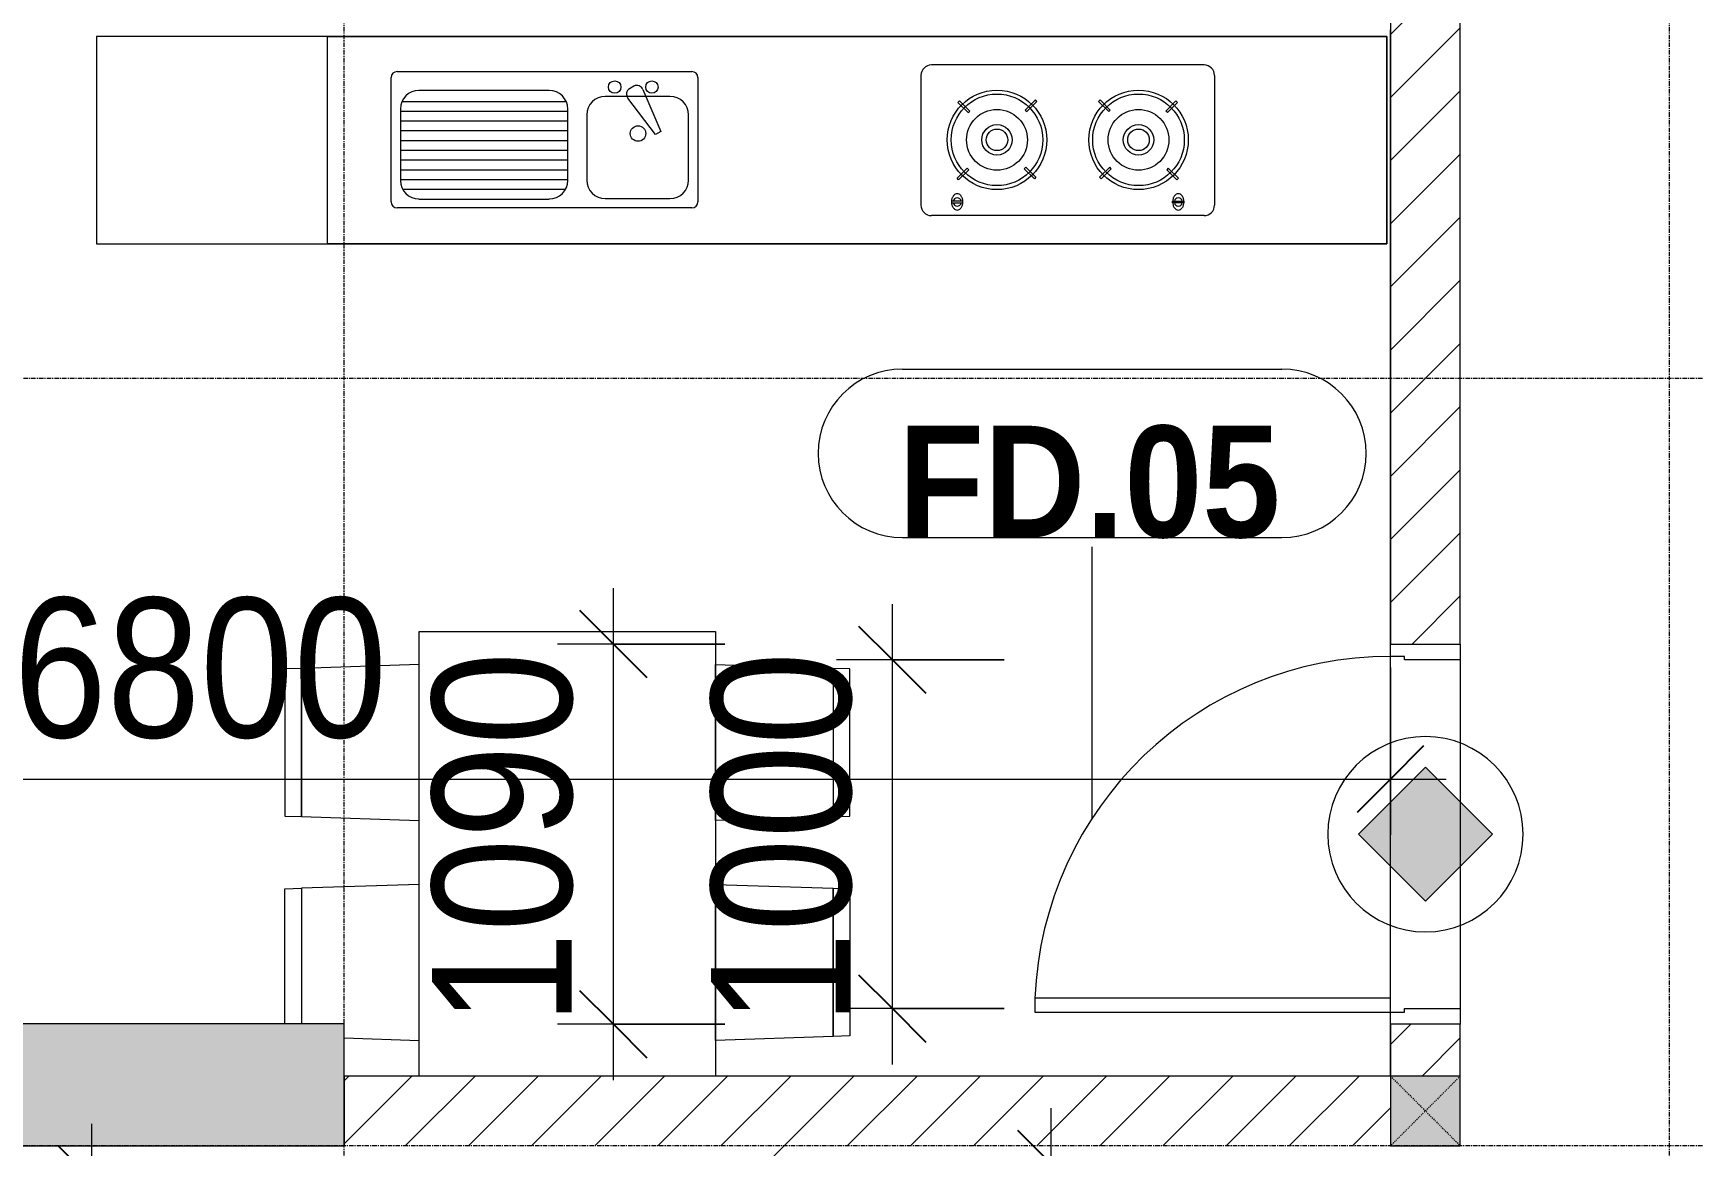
# Model space of a CAD drawing. Header units: millimetres. Extents: x 1591 to 239243, y -15958 to 82755.
# Drawn here: x 139960 to 144718, y 37037 to 40227 of the extents above; entities that cross this region are included whole.
import ezdxf

# ---------------------------------------------------------------- set-up
doc = ezdxf.new("R2010")
doc.units = ezdxf.units.MM
doc.linetypes.add('Dash_2_', pattern=[6, 3, -3])
doc.linetypes.add('Grid Line', pattern=[22.225, 12.7, -3.175, 3.175, -3.175])
for name, color, linetype, lineweight in [('0-1', 250, 'Continuous', 5), ('A-ANNO-DIMS', 211, 'Continuous', 9), ('A-ANNO-DIMS-160', 211, 'Continuous', 9), ('A-ANNO-NOTE', 131, 'Continuous', 9), ('A-DETL-GENF-2', 10, 'Continuous', 9), ('A-DOOR-3', 10, 'Continuous', 9), ('A-DOOR-FRAM-1', 10, 'Continuous', 9), ('A-DOOR-IDEN', 31, 'Continuous', 9), ('A-FLOR-2', 9, 'Continuous', 9), ('A-WALL', 113, 'Continuous', 9), ('A-WALL-3', 113, 'Continuous', 18), ('A-WALL-PATT-2', 111, 'Continuous', 9), ('I-FURN', 30, 'Continuous', 9), ('I-FURN-1', 254, 'Continuous', 9), ('S-COLS', 52, 'Continuous', 9), ('S-COLS-1', 52, 'Continuous', 5), ('S-COLS-2', 250, 'Continuous', 18), ('S-COLS-6', 52, 'Continuous', 18), ('S-COLS-HDLN', 52, 'Dash_2_', 9), ('S-GRID-1', 1, 'Grid Line', 9)]:
    doc.layers.add(name, color=color, linetype=linetype, lineweight=lineweight)
doc.styles.add('Arial_B_4', font='arialbd_0.ttf', dxfattribs={"width": 0.9, "height": 320})
doc.styles.add('UTM Avo', font='UTM Avo.ttf', dxfattribs={"width": 0.9, "height": 400})
doc.dimstyles.new('1_Dim_chi_tiet_2_5', dxfattribs={"dimscale": 304.8, "dimtxt": 399.720379, "dimasz": 0.629921, "dimexe": 0.524934, "dimexo": 0.0625, "dimgap": 0.052493, "dimtad": 1, "dimdec": 0, "dimrnd": 5, "dimzin": 0, "dimdsep": 46, "dimtxsty": 'UTM Avo', "dimblk1": 'OBLIQUE', "dimblk2": 'OBLIQUE', "dimsah": 1, "dimcen": 0.09, "dimdle": 0.524934, "dimazin": 0, "dimtfac": 1, "dimtdec": 4, "dimtix": 1, "dimtmove": 0, "dimatfit": 3, "dimfxl": 1.049869, "dimfxlon": 1, "dimtvp": 1, "dimtolj": 1, "dimtzin": 0, "dimarcsym": 2})
pattern_1 = [(45, (101998.83, 0), (-90.50967, 90.50967), [])]

# ---------------------------------------------------------------- blocks, each defined once
blk = doc.blocks.new('NCV_TKTC_KET CAU_rvt-1-TKCS_MB TẦNG 5')
at = {"layer": 'S-COLS-1'}
blk.add_hatch(color=256, dxfattribs=at).paths.add_polyline_path([(38052.6, 37036.9), (38852.6, 37036.9), (38852.6, 37386.9), (37852.6, 37386.9), (37852.6, 37036.9)])
at = {"layer": 'S-COLS-2'}
for p, q in [((38852.6, 37386.9), (37852.6, 37386.9)), ((38852.6, 37036.9), (38852.6, 37386.9)), ((37852.6, 37036.9), (38852.6, 37036.9))]:
    blk.add_line(p, q, dxfattribs=at)
blk = doc.blocks.new('HE BEP A1 - HE BEP A 2-885810-TKCS_MB TẦNG 5')
at = {"layer": 'I-FURN'}
for p, q in [((662.4, 594.4), (0, 594.4)), ((0, 594.4), (0, 0)), ((662.4, 0), (662.4, 594.4)), ((662.4, 594.4), (3700, 594.4)), ((662.4, 0), (662.4, 594.4)), ((3700, 594.4), (3700, 0)), ((3700, 594.4), (3700, 0)), ((844.9, 120.7), (844.9, 476.9)), ((862.4, 494.4), (1706.9, 494.4)), ((1724.4, 476.9), (1724.4, 120.7)), ((2364, 483.2), (2364, 111.2)), ((3175.6, 513.2), (2394, 513.2)), ((3205.6, 483.2), (3205.6, 111.2)), ((1298.3, 440.1), (924.9, 440.1)), ((1541.1, 452.3), (1528.6, 445.1)), ((1566.6, 443.1), (1618.1, 322.3)), ((871.5, 386.8), (871.5, 182.3)), ((871.5, 380.9), (1351.6, 380.9)), ((876.4, 408.9), (1346.8, 408.9)), ((1351.6, 182.3), (1351.6, 386.8)), ((1644.4, 423.2), (1459, 423.2)), ((1602.7, 313.4), (1523.8, 418.4)), ((2474.5, 410.3), (2470.1, 405.9)), ((2470.1, 405.9), (2499.2, 376.7)), ((2503.6, 381.1), (2474.5, 410.3)), ((2499.2, 376.7), (2503.6, 381.1)), ((2692.1, 413), (2663, 383.9)), ((2663, 383.9), (2667.3, 379.5)), ((2667.3, 379.5), (2696.5, 408.6)), ((2696.5, 408.6), (2692.1, 413)), ((2873.2, 408.6), (2877.5, 413)), ((2902.3, 379.5), (2873.2, 408.6)), ((2877.5, 413), (2906.7, 383.9)), ((2906.7, 383.9), (2902.3, 379.5)), ((3066, 381.1), (3095.1, 410.3)), ((3070.4, 376.7), (3066, 381.1)), ((3099.5, 405.9), (3070.4, 376.7)), ((3095.1, 410.3), (3099.5, 405.9)), ((871.5, 352.9), (1351.6, 352.9)), ((1405.6, 369.9), (1405.6, 183.2)), ((1697.8, 183.2), (1697.8, 369.9)), ((871.5, 324.9), (1351.6, 324.9)), ((871.5, 296.9), (1351.6, 296.9)), ((1618.1, 322.3), (1602.7, 313.4)), ((871.5, 268.9), (1351.6, 268.9)), ((871.5, 240.9), (1351.6, 240.9)), ((871.5, 212.9), (1351.6, 212.9)), ((2467.4, 188.3), (2496.5, 217.4)), ((2500.9, 213), (2471.8, 183.9)), ((2496.5, 217.4), (2500.9, 213)), ((2660.2, 215.8), (2664.6, 220.2)), ((2689.3, 186.7), (2660.2, 215.8)), ((2664.6, 220.2), (2693.7, 191.1)), ((2693.7, 191.1), (2689.3, 186.7)), ((2905, 220.2), (2875.9, 191.1)), ((2875.9, 191.1), (2880.3, 186.7)), ((2880.3, 186.7), (2909.4, 215.8)), ((2909.4, 215.8), (2905, 220.2)), ((3073.1, 217.4), (3068.7, 213)), ((3068.7, 213), (3097.9, 183.9)), ((3102.3, 188.3), (3073.1, 217.4)), ((871.5, 184.9), (1351.6, 184.9)), ((877.9, 156.9), (1345.2, 156.9)), ((2471.8, 183.9), (2467.4, 188.3)), ((3097.9, 183.9), (3102.3, 188.3)), ((1706.9, 103.2), (862.4, 103.2)), ((924.9, 128.9), (1298.3, 128.9)), ((1459, 129.9), (1644.4, 129.9)), ((2451.6, 122.3), (2451.6, 118.3)), ((2484.1, 122.3), (2451.6, 122.3)), ((2451.6, 118.3), (2484.1, 118.3)), ((2484.1, 118.3), (2484.1, 122.3)), ((3085.5, 118.3), (3085.5, 122.3)), ((3085.5, 122.3), (3118, 122.3)), ((3118, 118.3), (3085.5, 118.3)), ((3118, 122.3), (3118, 118.3)), ((3175.6, 81.2), (2394, 81.2)), ((0, 0), (662.4, 0)), ((3700, 0), (662.4, 0))]:
    blk.add_line(p, q, dxfattribs=at)
for centre, radius in [((1485.9, 449.9), 17.8), ((1592.6, 449.9), 17.8), ((2581.9, 298.5), 142.6), ((2581.9, 298.5), 131.3), ((2987.7, 298.5), 142.6), ((2987.7, 298.5), 131.3), ((2581.9, 298.5), 87.2), ((2987.7, 298.5), 87.2), ((1552.8, 316.6), 22.2), ((2581.9, 298.5), 43.6), ((2987.7, 298.5), 43.6), ((2581.9, 298.5), 30.9), ((2987.7, 298.5), 30.9)]:
    blk.add_circle(centre, radius, dxfattribs=at)
for centre, radius, start, end in [((862.4, 476.9), 17.5, 90, 180), ((1706.9, 476.9), 17.5, 0, 90), ((2394, 483.2), 30, 90, 180), ((3175.6, 483.2), 30, 360, 90), ((924.9, 386.8), 53.3, 90, 180), ((1298.3, 386.8), 53.3, 360, 90), ((1537.5, 429.7), 17.8, 119.9521, 219.4618), ((1549.9, 436.9), 17.8, 20.5379, 119.9521), ((1459, 369.9), 53.3, 90, 180), ((1644.4, 369.9), 53.3, 360, 90), ((924.9, 182.3), 53.3, 180, 270), ((1298.3, 182.3), 53.3, 270, 360), ((1459, 183.2), 53.3, 180, 270), ((1644.4, 183.2), 53.3, 270, 360), ((2467.9, 132.6), 11.5, 90, 120.7976), ((2467.9, 132.6), 11.5, 59.2024, 90), ((3101.8, 132.6), 11.5, 90, 120.7976), ((3101.8, 132.6), 11.5, 59.2024, 90), ((862.4, 120.7), 17.5, 180, 270), ((1706.9, 120.7), 17.5, 270, 360), ((2394, 111.2), 30, 180, 270), ((2485.1, 120.7), 33.5, 163.9419, 180), ((2485.1, 120.7), 33.5, 180, 196.0581), ((2476.6, 123.1), 24.7, 145.204, 163.9419), ((2476.6, 118.2), 24.7, 196.0581, 214.796), ((2467.8, 120.3), 11.6, 9.9102, 170.0898), ((2467.8, 120.3), 11.6, 189.7177, 350.2823), ((2471.3, 126.9), 18.1, 120.7976, 145.204), ((2471.3, 114.5), 18.1, 214.796, 239.2024), ((2467.9, 108.8), 11.5, 239.2024, 270), ((2467.9, 108.8), 11.5, 270, 300.7976), ((2464.5, 126.9), 18.1, 34.796, 59.2024), ((2464.5, 114.5), 18.1, 300.7976, 325.204), ((2459.1, 123.1), 24.7, 16.0581, 34.796), ((2459.1, 118.2), 24.7, 325.204, 343.9419), ((2450.6, 120.7), 33.5, 0, 16.0581), ((2450.6, 120.7), 33.5, 343.9419, 0), ((3119, 120.7), 33.5, 163.9419, 180), ((3119, 120.7), 33.5, 180, 196.0581), ((3110.5, 123.1), 24.7, 145.204, 163.9419), ((3110.5, 118.2), 24.7, 196.0581, 214.796), ((3105.2, 126.9), 18.1, 120.7976, 145.204), ((3105.2, 114.5), 18.1, 214.796, 239.2024), ((3101.8, 120.3), 11.6, 9.9102, 170.0898), ((3101.8, 120.3), 11.6, 189.7177, 350.2823), ((3101.8, 108.8), 11.5, 239.2024, 270), ((3101.8, 108.8), 11.5, 270, 300.7976), ((3098.4, 126.9), 18.1, 34.796, 59.2024), ((3098.4, 114.5), 18.1, 300.7976, 325.204), ((3093, 123.1), 24.7, 16.0581, 34.796), ((3093, 118.2), 24.7, 325.204, 343.9419), ((3084.5, 120.7), 33.5, 0, 16.0581), ((3084.5, 120.7), 33.5, 343.9419, 0), ((3175.6, 111.2), 30, 270, 0)]:
    blk.add_arc(centre, radius, start, end, dxfattribs=at)
at = {"layer": 'I-FURN-1'}
for p, q in [((3700, 594.4), (0, 594.4)), ((0, 594.4), (0, 0)), ((3700, 0), (3700, 594.4)), ((0, 0), (3700, 0))]:
    blk.add_line(p, q, dxfattribs=at)
blk = doc.blocks.new('RES_BAN AN 1 - RES_BAN AN 1-V121-TKCS_MB TẦNG 5')
at = {"layer": 'I-FURN-1'}
for p, q in [((-425, 1275), (425, 1275)), ((-425, 0), (-425, 1275)), ((425, 1275), (425, 0)), ((-761.9, 1168.8), (-809.6, 1167.2)), ((-809.6, 1167.2), (-809.6, 745.3)), ((-425, 1180), (-761.9, 1168.8)), ((-761.9, 1168.8), (-761.9, 743.8)), ((-761.9, 743.8), (-761.9, 1168.8)), ((-425, 732.5), (-425, 1180)), ((425, 1180), (761.9, 1168.8)), ((425, 732.5), (425, 1180)), ((761.9, 1168.8), (761.9, 743.8)), ((761.9, 1168.8), (761.9, 743.8)), ((809.6, 1167.2), (761.9, 1168.8)), ((809.6, 745.3), (809.6, 1167.2)), ((-809.6, 745.3), (-761.9, 743.8)), ((-761.9, 743.8), (-425, 732.5)), ((761.9, 743.8), (425, 732.5)), ((761.9, 743.8), (809.6, 745.3)), ((-809.6, 536.9), (-761.9, 538.5)), ((-809.6, 150), (-809.6, 536.9)), ((-425, 549.7), (-761.9, 538.5)), ((-761.9, 538.5), (-761.9, 150)), ((-761.9, 538.5), (-761.9, 150)), ((-425, 102.3), (-425, 549.7)), ((425, 549.7), (761.9, 538.5)), ((425, 102.3), (425, 549.7)), ((761.9, 538.5), (761.9, 113.5)), ((761.9, 538.5), (809.6, 536.9)), ((761.9, 113.5), (761.9, 538.5)), ((809.6, 536.9), (809.6, 115.1)), ((-640, 109.5), (-425, 102.3)), ((761.9, 113.5), (425, 102.3)), ((809.6, 115.1), (761.9, 113.5))]:
    blk.add_line(p, q, dxfattribs=at)
blk = doc.blocks.new('NCV_TKTC_TANG 5_rvt-1-TKCS_MB TẦNG 5')
at = {"layer": 'A-FLOR-2'}
blk.add_line((41852.6, 37236.9), (41852.6, 40236.9), dxfattribs=at)
at = {"layer": 'I-FURN-1'}
for name, p in [('HE BEP A1 - HE BEP A 2-885810-TKCS_MB TẦNG 5', (38142.6, 39622.6)), ('RES_BAN AN 1 - RES_BAN AN 1-V121-TKCS_MB TẦNG 5', (39492.6, 37236.9))]:
    blk.add_blockref(name, p, dxfattribs=at)
blk = doc.blocks.new('G1_SOF - BO TRU - 200x200-3055083-TKCS_MB TẦNG 5')
at = {"layer": 'S-COLS'}
blk.add_hatch(color=256, dxfattribs=at).paths.add_polyline_path([(100, -100), (100, 100), (-100, 100), (-100, -100), (8.4, -100)])
at = {"layer": 'S-COLS-6'}
for p, q in [((100, 100), (-100, 100)), ((-100, 100), (-100, -100)), ((100, -100), (100, 100)), ((-100, -100), (100, -100))]:
    blk.add_line(p, q, dxfattribs=at)
at = {"layer": 'S-COLS-HDLN'}
for p, q in [((100, 100), (-100, -100)), ((-100, 100), (100, -100))]:
    blk.add_line(p, q, dxfattribs=at)
blk = doc.blocks.new('FD_05 - FD_05-1000x2200mm-835433-TKCS_MB TẦNG 5')
at = {"layer": 'A-DETL-GENF-2'}
for p, q in [((510, -100), (470, -100)), ((470, -100), (470, -1120)), ((510, -1120), (510, -100)), ((470, -1120), (510, -1120))]:
    blk.add_line(p, q, dxfattribs=at)
blk.add_arc((510, -100), 1020, 180, 267.7525, dxfattribs=at)
at = {"layer": 'A-DOOR-FRAM-1'}
for p, q in [((-545, 100), (-500, 100)), ((-545, -100), (-545, 100)), ((-500, 100), (-500, -60)), ((500, 100), (545, 100)), ((500, -60), (500, 100)), ((545, 100), (545, -100)), ((-500, -60), (-510, -60)), ((-510, -60), (-510, -100)), ((510, -60), (500, -60)), ((510, -100), (510, -60)), ((-510, -100), (-545, -100)), ((545, -100), (510, -100))]:
    blk.add_line(p, q, dxfattribs=at)
blk = doc.blocks.new('DIMBLOCK31-TKCS_MB TẦNG 5')
at = {"layer": 'A-ANNO-DIMS-160'}
for p, q in [((137051.4, 38408.4), (137051.4, 37928.4)), ((137051.4, 38088.4), (137051.4, 38408.4)), ((143851.5, 38408.4), (143851.5, 37928.4)), ((143851.5, 38088.4), (143851.5, 38408.4)), ((136891.4, 38088.4), (144011.5, 38088.4))]:
    blk.add_line(p, q, dxfattribs=at)
at = {"layer": 'A-ANNO-DIMS-160', "lineweight": 25}
for p, q in [((137051.4, 38088.4), (137147.4, 38184.4)), ((143851.5, 38088.4), (143947.5, 38184.4)), ((137051.4, 38088.4), (136955.4, 37992.4)), ((143851.5, 38088.4), (143755.5, 37992.4))]:
    blk.add_line(p, q, dxfattribs=at)
at = {"layer": 'A-ANNO-DIMS-160', "color": 0, "insert": (139903.7, 38608), "char_height": 400, "width": 1314.636, "attachment_point": 1, "line_spacing_factor": 1.110334, "style": 'UTM Avo'}
blk.add_mtext('6800', dxfattribs=at)
blk = doc.blocks.new('_Oblique')
at = {"color": 0, "linetype": 'ByBlock', "lineweight": -2}
blk.add_line((-0.5, -0.5), (0.5, 0.5), dxfattribs=at)
blk = doc.blocks.new('DIMBLOCK100-TKCS_MB TẦNG 5')
at = {"layer": 'A-ANNO-DIMS-160'}
for p, q in [((142878.8, 35535.3), (142878.8, 37145.3)), ((142558.8, 36985.3), (143038.8, 36985.3)), ((142878.8, 36985.3), (142558.8, 36985.3)), ((142558.8, 35695.3), (143038.8, 35695.3)), ((142878.8, 35695.3), (142558.8, 35695.3))]:
    blk.add_line(p, q, dxfattribs=at)
at = {"layer": 'A-ANNO-DIMS-160', "lineweight": 25}
for p, q in [((142878.8, 36985.3), (142782.8, 37081.3)), ((142878.8, 36985.3), (142974.8, 36889.3)), ((142878.8, 35695.3), (142782.8, 35791.3)), ((142878.8, 35695.3), (142974.8, 35599.3))]:
    blk.add_line(p, q, dxfattribs=at)
at = {"layer": 'A-ANNO-DIMS-160', "color": 0, "insert": (142359.2, 35792.5), "char_height": 400, "width": 1314.636, "attachment_point": 1, "rotation": 90, "line_spacing_factor": 1.110334, "style": 'UTM Avo'}
blk.add_mtext('1290', dxfattribs=at)
blk = doc.blocks.new('DIMBLOCK156-TKCS_MB TẦNG 5')
at = {"layer": 'A-ANNO-DIMS-160'}
for p, q in [((140128.6, 35580.3), (140128.6, 37100.3)), ((140448.6, 36940.3), (139968.6, 36940.3)), ((140128.6, 36940.3), (140448.6, 36940.3)), ((140448.6, 35740.3), (139968.6, 35740.3)), ((140128.6, 35740.3), (140448.6, 35740.3))]:
    blk.add_line(p, q, dxfattribs=at)
at = {"layer": 'A-ANNO-DIMS-160', "lineweight": 25}
for p, q in [((140128.6, 36940.3), (140032.6, 37036.3)), ((140128.6, 36940.3), (140224.6, 36844.3)), ((140128.6, 35740.3), (140032.6, 35836.3)), ((140128.6, 35740.3), (140224.6, 35644.3))]:
    blk.add_line(p, q, dxfattribs=at)
at = {"layer": 'A-ANNO-DIMS-160', "color": 0, "insert": (139609, 35792.5), "char_height": 400, "width": 1314.636, "attachment_point": 1, "rotation": 90, "line_spacing_factor": 1.110334, "style": 'UTM Avo'}
blk.add_mtext('1200', dxfattribs=at)
blk = doc.blocks.new('DIMBLOCK223-TKCS_MB TẦNG 5')
at = {"layer": 'A-ANNO-DIMS-160'}
for p, q in [((141623.5, 37225.3), (141623.5, 38635.3)), ((141943.5, 38475.3), (141463.5, 38475.3)), ((141623.5, 38475.3), (141943.5, 38475.3)), ((141943.5, 37385.3), (141463.5, 37385.3)), ((141623.5, 37385.3), (141943.5, 37385.3))]:
    blk.add_line(p, q, dxfattribs=at)
at = {"layer": 'A-ANNO-DIMS-160', "lineweight": 25}
for p, q in [((141623.5, 38475.3), (141527.5, 38571.3)), ((141623.5, 38475.3), (141719.5, 38379.3)), ((141623.5, 37385.3), (141527.5, 37481.3)), ((141623.5, 37385.3), (141719.5, 37289.3))]:
    blk.add_line(p, q, dxfattribs=at)
at = {"layer": 'A-ANNO-DIMS-160', "color": 0, "insert": (141103.9, 37382.5), "char_height": 400, "width": 1314.636, "attachment_point": 1, "rotation": 90, "line_spacing_factor": 1.110334, "style": 'UTM Avo'}
blk.add_mtext('1090', dxfattribs=at)
blk = doc.blocks.new('DIMBLOCK224-TKCS_MB TẦNG 5')
at = {"layer": 'A-ANNO-DIMS-160'}
for p, q in [((142423.5, 37270.3), (142423.5, 38590.3)), ((142743.5, 38430.3), (142263.5, 38430.3)), ((142423.5, 38430.3), (142743.5, 38430.3)), ((142743.5, 37430.3), (142263.5, 37430.3)), ((142423.5, 37430.3), (142743.5, 37430.3))]:
    blk.add_line(p, q, dxfattribs=at)
at = {"layer": 'A-ANNO-DIMS-160', "lineweight": 25}
for p, q in [((142423.5, 38430.3), (142327.5, 38526.3)), ((142423.5, 38430.3), (142519.5, 38334.3)), ((142423.5, 37430.3), (142327.5, 37526.3)), ((142423.5, 37430.3), (142519.5, 37334.3))]:
    blk.add_line(p, q, dxfattribs=at)
at = {"layer": 'A-ANNO-DIMS-160', "color": 0, "insert": (141903.9, 37382.5), "char_height": 400, "width": 1314.636, "attachment_point": 1, "rotation": 90, "line_spacing_factor": 1.110334, "style": 'UTM Avo'}
blk.add_mtext('1000', dxfattribs=at)
blk = doc.blocks.new('STN_Door Tag - STN_Door Tag-1788670-TKCS_MB TẦNG 5')
at = {"layer": 'A-DOOR-IDEN'}
for p, q in [((-3.37, 1.495), (3.431, 1.495)), ((-3.37, -1.524), (3.431, -1.524))]:
    blk.add_line(p, q, dxfattribs=at)
for centre, start, end in [((-3.37, -0.015), 90, 270), ((3.431, -0.015), 270, 90)]:
    blk.add_arc(centre, 1.509, start, end, dxfattribs=at)
blk = doc.blocks.new('HDNDCT_GHI CHÚ CỬA CHỐNG CHÁY EI30 - HDNDCT_GHI CHÚ CỬA CHỐNG CHÁY EI30-2461928-TKCS_MB TẦNG 5')
at = {"layer": 'A-ANNO-NOTE'}
blk.add_hatch(color=256, dxfattribs=at).paths.add_polyline_path([(-1.2, 0), (0, 1.2), (1.2, 0), (0, -1.2)])
for p, q in [((0, 1.2), (-1.2, 0)), ((1.2, 0), (0, 1.2)), ((-1.2, 0), (0, -1.2)), ((0, -1.2), (1.2, 0))]:
    blk.add_line(p, q, dxfattribs=at)
for start, end in [(360, 180), (180, 360)]:
    blk.add_arc((0, 0), 1.75, start, end, dxfattribs=at)

msp = doc.modelspace()

# ---------------------------------------------------------------- hatches: boundary and pattern name
at = {"layer": 'A-WALL-PATT-2'}
h = msp.add_hatch(dxfattribs=at)
h.set_pattern_fill('FP_1', color=256, style=0, pattern_type=2)
h.set_pattern_definition(pattern_1)
h.paths.add_polyline_path([(143891.5, 37236.9), (144051.5, 37236.9), (144051.5, 37385.3), (143851.5, 37385.3), (143851.5, 37236.9)])
h.paths.add_polyline_path([(143891.5, 38475.3), (144051.5, 38475.3), (144051.5, 41286.9), (143851.5, 41286.9), (143851.5, 38475.3)])
h = msp.add_hatch(dxfattribs=at)
h.set_pattern_fill('FP_1', color=256, style=0, pattern_type=2)
h.set_pattern_definition(pattern_1)
h.paths.add_polyline_path([(140851.4, 37036.9), (143851.5, 37036.9), (143851.4, 37236.9), (140851.4, 37236.9)])
h = msp.add_hatch(dxfattribs=at)
h.set_pattern_fill('FP_1', color=256, style=0, pattern_type=2)
h.set_pattern_definition(pattern_1)
h.paths.add_polyline_path([(142001.4, 35487.3), (142201.4, 35487.3), (142201.4, 35695.3), (142001.4, 35695.3), (142001.4, 35546.3)])
h.paths.add_polyline_path([(142201.4, 36985.3), (142201.4, 37036.9), (142001.4, 37035.3), (142001.4, 36985.3), (142041.4, 36985.3)])

# ---------------------------------------------------------------- linework, layer by layer
at = {"layer": 'A-DOOR-IDEN'}
msp.add_line((142996.3, 37974.3), (142996.3, 38754.4), dxfattribs=at)
at = {"layer": 'A-WALL'}
for p, q in [((143851.5, 37420.3), (143851.5, 38440.3)), ((144051.5, 38430.3), (144051.5, 37430.3))]:
    msp.add_line(p, q, dxfattribs=at)
at = {"layer": 'A-WALL-3'}
for p, q in [((143851.5, 42136.9), (143851.5, 38475.3)), ((144051.5, 38475.3), (144051.5, 41286.9)), ((143851.5, 37385.3), (143851.5, 37236.9)), ((144051.5, 37236.9), (144051.5, 37385.3)), ((143851.5, 37236.9), (140851.4, 37236.9)), ((140851.4, 37236.9), (140851.4, 37036.9))]:
    msp.add_line(p, q, dxfattribs=at)
at = {"layer": 'S-GRID-1'}
for p, q in [((140851.4, 19118.3), (140851.4, 76659.6)), ((144651.4, 19118.3), (144651.4, 76659.6)), ((229978.4, 39236.9), (136410.9, 39236.9)), ((229978.4, 37036.9), (136410.9, 37036.9))]:
    msp.add_line(p, q, dxfattribs=at)

# ---------------------------------------------------------------- block references
at = {"layer": '0-1'}
for name in ['NCV_TKTC_KET CAU_rvt-1-TKCS_MB TẦNG 5', 'NCV_TKTC_TANG 5_rvt-1-TKCS_MB TẦNG 5']:
    msp.add_blockref(name, (101998.8, 0), dxfattribs=at)
at = {"layer": 'A-ANNO-NOTE', "xscale": 160, "yscale": 160, "zscale": 160}
msp.add_blockref('HDNDCT_GHI CHÚ CỬA CHỐNG CHÁY EI30 - HDNDCT_GHI CHÚ CỬA CHỐNG CHÁY EI30-2461928-TKCS_MB TẦNG 5', (143951.5, 37930.3), dxfattribs=at)
at = {"layer": 'A-DOOR-3', "rotation": 269.9999999999999}
msp.add_blockref('FD_05 - FD_05-1000x2200mm-835433-TKCS_MB TẦNG 5', (143951.5, 37930.3), dxfattribs=at)
at = {"layer": 'A-DOOR-IDEN', "xscale": 159.9999999999999, "yscale": 159.9999999999999, "zscale": 159.9999999999999}
msp.add_blockref('STN_Door Tag - STN_Door Tag-1788670-TKCS_MB TẦNG 5', (142991.4, 39024.7), dxfattribs=at)
at = {"layer": 'S-COLS'}
msp.add_blockref('G1_SOF - BO TRU - 200x200-3055083-TKCS_MB TẦNG 5', (143951.5, 37136.9), dxfattribs=at)

# ---------------------------------------------------------------- texts
at = {"layer": 'A-DOOR-IDEN', "insert": (142988.2, 38939.3), "char_height": 320, "width": 1124.64, "attachment_point": 5, "line_spacing_factor": 0.936439, "style": 'Arial_B_4'}
msp.add_mtext('\\pt7.2,14.4,21.6,28.8,36,43.2,50.4,57.6,64.8,72,79.2,86.4,93.6,100.8,108,115.2,122.4,129.6,136.8,144,151.2,158.4,165.6,172.8,180,187.2,194.4,201.6,208.8,216,223.2,230.4;FD.05', dxfattribs=at)

# ---------------------------------------------------------------- dimensions: what is measured, and where the dimension line sits
at = {"layer": 'A-ANNO-DIMS'}
for base, p1, p2, override, picture, middle in [((141623.5, 38475.3), (141943.5, 37385.3), (141943.5, 38475.3), {"dimpost": '<>', "dimfxl": 1090}, 'DIMBLOCK223-TKCS_MB TẦNG 5', (141400.5, 37930.3)), ((142423.5, 38430.3), (142743.5, 37430.3), (142743.5, 38430.3), {"dimpost": '<>', "dimfxl": 1000}, 'DIMBLOCK224-TKCS_MB TẦNG 5', (142200.5, 37930.3)), ((142878.8, 36985.3), (142558.8, 35695.3), (142558.8, 36985.3), {"dimpost": '<>', "dimfxl": 1290}, 'DIMBLOCK100-TKCS_MB TẦNG 5', (142655.8, 36340.3)), ((140128.6, 36940.3), (140448.6, 35740.3), (140448.6, 36940.3), {"dimpost": '<>', "dimfxl": 1200}, 'DIMBLOCK156-TKCS_MB TẦNG 5', (139905.7, 36340.3))]:
    dim = msp.add_linear_dim(base=base, p1=p1, p2=p2, angle=90, dimstyle='1_Dim_chi_tiet_2_5', override=override, dxfattribs=at)
    dim.commit()
    dim.dimension.update_dxf_attribs({"geometry": picture, "text_midpoint": middle})
dim = msp.add_linear_dim(base=(143851.5, 38088.4), p1=(137051.4, 38408.4), p2=(143851.5, 38408.4), dimstyle='1_Dim_chi_tiet_2_5', override={"dimpost": '<>', "dimfxl": 6800.071331}, dxfattribs=at)
dim.commit()
dim.dimension.update_dxf_attribs({"geometry": 'DIMBLOCK31-TKCS_MB TẦNG 5', "text_midpoint": (140451.4, 38311.4)})

doc.saveas('drawing.dxf')
